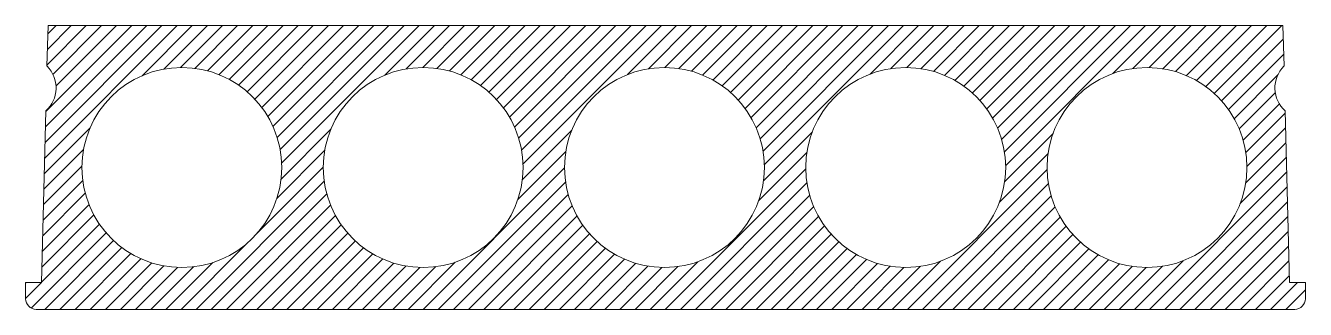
# Model space of a CAD drawing. Header units: metres. Extents: x 2 to 1198, y 0 to 265.
import ezdxf

# ---------------------------------------------------------------- set-up
doc = ezdxf.new("R2010")
doc.units = ezdxf.units.M
doc.layers.add('A-DETL-GENF', color=92, linetype='Continuous', lineweight=18)

# ---------------------------------------------------------------- blocks, each defined once
blk = doc.blocks.new('23 WAARDO kanaalplaat - KPV265-3540731-00_0 Basismaterialen')
at = {"layer": 'A-DETL-GENF', "lineweight": 5}
h = blk.add_hatch(dxfattribs=at)
h.set_pattern_fill('FP_135', color=256, style=0, pattern_type=2)
h.set_pattern_definition([(45, (13892.818, 8357.384), (-7.071068, 7.071068), [])])
h.paths.add_polyline_path([(689.6, 0), (1188, 0), (1190.6, 0.3), (1193, 1.3), (1195.1, 2.9), (1196.7, 5), (1197.7, 7.4), (1198, 10), (1198, 25), (1183, 25), (1179, 185.5), (1174.6, 190.4), (1171.5, 196.3), (1169.8, 202.7), (1169.6, 209.3), (1171, 215.8), (1173.8, 221.8), (1178, 227), (1177, 265), (23, 265), (22, 227), (26.2, 221.8), (29, 215.8), (30.4, 209.3), (30.2, 202.7), (28.5, 196.3), (25.4, 190.4), (21, 185.5), (17, 25), (2, 25), (2, 10), (2.3, 7.4), (3.3, 5), (4.9, 2.9), (7, 1.3), (9.4, 0.3), (12, 0), (450.8, 0)])
h.paths.add_polyline_path([(1050, 39.1), (1041.9, 39.4), (1033.8, 40.5), (1025.8, 42.2), (1018.1, 44.7), (1010.5, 47.8), (1003.3, 51.6), (996.4, 56), (989.9, 60.9), (983.9, 66.4), (978.4, 72.4), (973.5, 78.9), (969.1, 85.8), (965.3, 93), (962.2, 100.6), (959.7, 108.3), (958, 116.2), (956.9, 124.3), (956.6, 132.5), (956.9, 140.7), (958, 148.8), (959.7, 156.7), (962.2, 164.4), (965.3, 172), (969.1, 179.2), (973.5, 186.1), (978.4, 192.6), (983.9, 198.6), (989.9, 204.1), (996.4, 209), (1003.3, 213.4), (1010.5, 217.2), (1018.1, 220.3), (1025.8, 222.8), (1033.8, 224.5), (1041.9, 225.6), (1050, 225.9), (1058.1, 225.6), (1066.2, 224.5), (1074.2, 222.8), (1081.9, 220.3), (1089.5, 217.2), (1096.7, 213.4), (1103.6, 209), (1110.1, 204.1), (1116.1, 198.6), (1121.6, 192.6), (1126.5, 186.1), (1130.9, 179.2), (1134.7, 172), (1137.8, 164.4), (1140.3, 156.7), (1142, 148.8), (1143.1, 140.7), (1143.4, 132.5), (1143.1, 124.3), (1142, 116.2), (1140.3, 108.3), (1137.8, 100.6), (1134.7, 93), (1130.9, 85.8), (1126.5, 78.9), (1121.6, 72.4), (1116.1, 66.4), (1110.1, 60.9), (1103.6, 56), (1096.7, 51.6), (1089.5, 47.8), (1081.9, 44.7), (1074.2, 42.2), (1066.2, 40.5), (1058.1, 39.4)])
h.paths.add_polyline_path([(824.5, 39.1), (816.4, 39.4), (808.3, 40.5), (800.3, 42.2), (792.6, 44.7), (785, 47.8), (777.8, 51.6), (770.9, 56), (764.4, 60.9), (758.4, 66.4), (752.9, 72.4), (748, 78.9), (743.6, 85.8), (739.8, 93), (736.7, 100.6), (734.2, 108.3), (732.5, 116.2), (731.4, 124.3), (731.1, 132.5), (731.4, 140.7), (732.5, 148.8), (734.2, 156.7), (736.7, 164.4), (739.8, 172), (743.6, 179.2), (748, 186.1), (752.9, 192.6), (758.4, 198.6), (764.4, 204.1), (770.9, 209), (777.8, 213.4), (785, 217.2), (792.6, 220.3), (800.3, 222.8), (808.3, 224.5), (816.4, 225.6), (824.5, 225.9), (832.6, 225.6), (840.7, 224.5), (848.7, 222.8), (856.4, 220.3), (864, 217.2), (871.2, 213.4), (878.1, 209), (884.6, 204.1), (890.6, 198.6), (896.1, 192.6), (901, 186.1), (905.4, 179.2), (909.2, 172), (912.3, 164.4), (914.8, 156.7), (916.5, 148.8), (917.6, 140.7), (917.9, 132.5), (917.6, 124.3), (916.5, 116.2), (914.8, 108.3), (912.3, 100.6), (909.2, 93), (905.4, 85.8), (901, 78.9), (896.1, 72.4), (890.6, 66.4), (884.6, 60.9), (878.1, 56), (871.2, 51.6), (864, 47.8), (856.4, 44.7), (848.7, 42.2), (840.7, 40.5), (832.6, 39.4)])
h.paths.add_polyline_path([(373.5, 39.1), (365.4, 39.4), (357.3, 40.5), (349.3, 42.2), (341.6, 44.7), (334, 47.8), (326.8, 51.6), (319.9, 56), (313.4, 60.9), (307.4, 66.4), (301.9, 72.4), (297, 78.9), (292.6, 85.8), (288.8, 93), (285.7, 100.6), (283.2, 108.3), (281.5, 116.2), (280.4, 124.3), (280.1, 132.5), (280.4, 140.7), (281.5, 148.8), (283.2, 156.7), (285.7, 164.4), (288.8, 172), (292.6, 179.2), (297, 186.1), (301.9, 192.6), (307.4, 198.6), (313.4, 204.1), (319.9, 209), (326.8, 213.4), (334, 217.2), (341.6, 220.3), (349.3, 222.8), (357.3, 224.5), (365.4, 225.6), (373.5, 225.9), (381.6, 225.6), (389.7, 224.5), (397.7, 222.8), (405.4, 220.3), (413, 217.2), (420.2, 213.4), (427.1, 209), (433.6, 204.1), (439.6, 198.6), (445.1, 192.6), (450, 186.1), (454.4, 179.2), (458.2, 172), (461.3, 164.4), (463.8, 156.7), (465.5, 148.8), (466.6, 140.7), (466.9, 132.5), (466.6, 124.3), (465.5, 116.2), (463.8, 108.3), (461.3, 100.6), (458.2, 93), (454.4, 85.8), (450, 78.9), (445.1, 72.4), (439.6, 66.4), (433.6, 60.9), (427.1, 56), (420.2, 51.6), (413, 47.8), (405.4, 44.7), (397.7, 42.2), (389.7, 40.5), (381.6, 39.4)])
h.paths.add_polyline_path([(599, 39.1), (590.9, 39.4), (582.8, 40.5), (574.8, 42.2), (567.1, 44.7), (559.5, 47.8), (552.3, 51.6), (545.4, 56), (538.9, 60.9), (532.9, 66.4), (527.4, 72.4), (522.5, 78.9), (518.1, 85.8), (514.3, 93), (511.2, 100.6), (508.7, 108.3), (507, 116.2), (505.9, 124.3), (505.6, 132.5), (505.9, 140.7), (507, 148.8), (508.7, 156.7), (511.2, 164.4), (514.3, 172), (518.1, 179.2), (522.5, 186.1), (527.4, 192.6), (532.9, 198.6), (538.9, 204.1), (545.4, 209), (552.3, 213.4), (559.5, 217.2), (567.1, 220.3), (574.8, 222.8), (582.8, 224.5), (590.9, 225.6), (599, 225.9), (607.1, 225.6), (615.2, 224.5), (623.2, 222.8), (630.9, 220.3), (638.5, 217.2), (645.7, 213.4), (652.6, 209), (659.1, 204.1), (665.1, 198.6), (670.6, 192.6), (675.5, 186.1), (679.9, 179.2), (683.7, 172), (686.8, 164.4), (689.3, 156.7), (691, 148.8), (692.1, 140.7), (692.4, 132.5), (692.1, 124.3), (691, 116.2), (689.3, 108.3), (686.8, 100.6), (683.7, 93), (679.9, 85.8), (675.5, 78.9), (670.6, 72.4), (665.1, 66.4), (659.1, 60.9), (652.6, 56), (645.7, 51.6), (638.5, 47.8), (630.9, 44.7), (623.2, 42.2), (615.2, 40.5), (607.1, 39.4)])
h.paths.add_polyline_path([(148, 39.1), (139.9, 39.4), (131.8, 40.5), (123.8, 42.2), (116.1, 44.7), (108.5, 47.8), (101.3, 51.6), (94.4, 56), (87.9, 60.9), (81.9, 66.4), (76.4, 72.4), (71.5, 78.9), (67.1, 85.8), (63.3, 93), (60.2, 100.6), (57.7, 108.3), (56, 116.2), (54.9, 124.3), (54.6, 132.5), (54.9, 140.7), (56, 148.8), (57.7, 156.7), (60.2, 164.4), (63.3, 172), (67.1, 179.2), (71.5, 186.1), (76.4, 192.6), (81.9, 198.6), (87.9, 204.1), (94.4, 209), (101.3, 213.4), (108.5, 217.2), (116.1, 220.3), (123.8, 222.8), (131.8, 224.5), (139.9, 225.6), (148, 225.9), (156.1, 225.6), (164.2, 224.5), (172.2, 222.8), (179.9, 220.3), (187.5, 217.2), (194.7, 213.4), (201.6, 209), (208.1, 204.1), (214.1, 198.6), (219.6, 192.6), (224.5, 186.1), (228.9, 179.2), (232.7, 172), (235.8, 164.4), (238.3, 156.7), (240, 148.8), (241.1, 140.7), (241.4, 132.5), (241.1, 124.3), (240, 116.2), (238.3, 108.3), (235.8, 100.6), (232.7, 93), (228.9, 85.8), (224.5, 78.9), (219.6, 72.4), (214.1, 66.4), (208.1, 60.9), (201.6, 56), (194.7, 51.6), (187.5, 47.8), (179.9, 44.7), (172.2, 42.2), (164.2, 40.5), (156.1, 39.4)])
at = {"layer": 'A-DETL-GENF'}
for p, q in [((23, 265), (22, 227)), ((1177, 265), (23, 265)), ((1178, 227), (1177, 265)), ((21, 185.5), (17, 25)), ((1183, 25), (1179, 185.5)), ((17, 25), (2, 25)), ((2, 25), (2, 10)), ((1198, 25), (1183, 25)), ((1198, 10), (1198, 25)), ((12, 0), (1188, 0))]:
    blk.add_line(p, q, dxfattribs=at)
for centre, radius, start, end in [((2, 206.7), 28.5, 311.7043, 45.3581), ((148, 132.5), 93.4, 0, 180), ((373.5, 132.5), 93.4, 0, 180), ((599, 132.5), 93.4, 0, 180), ((824.5, 132.5), 93.4, 0, 180), ((1050, 132.5), 93.4, 0, 180), ((1198, 206.7), 28.5, 134.6419, 228.2957), ((148, 132.5), 93.4, 180, 0), ((373.5, 132.5), 93.4, 180, 0), ((599, 132.5), 93.4, 180, 0), ((824.5, 132.5), 93.4, 180, 0), ((1050, 132.5), 93.4, 180, 360), ((12, 10), 10, 180, 270), ((1188, 10), 10, 270, 360)]:
    blk.add_arc(centre, radius, start, end, dxfattribs=at)

msp = doc.modelspace()

# ---------------------------------------------------------------- block references
msp.add_blockref('23 WAARDO kanaalplaat - KPV265-3540731-00_0 Basismaterialen', (0, 0))

doc.saveas('drawing.dxf')
